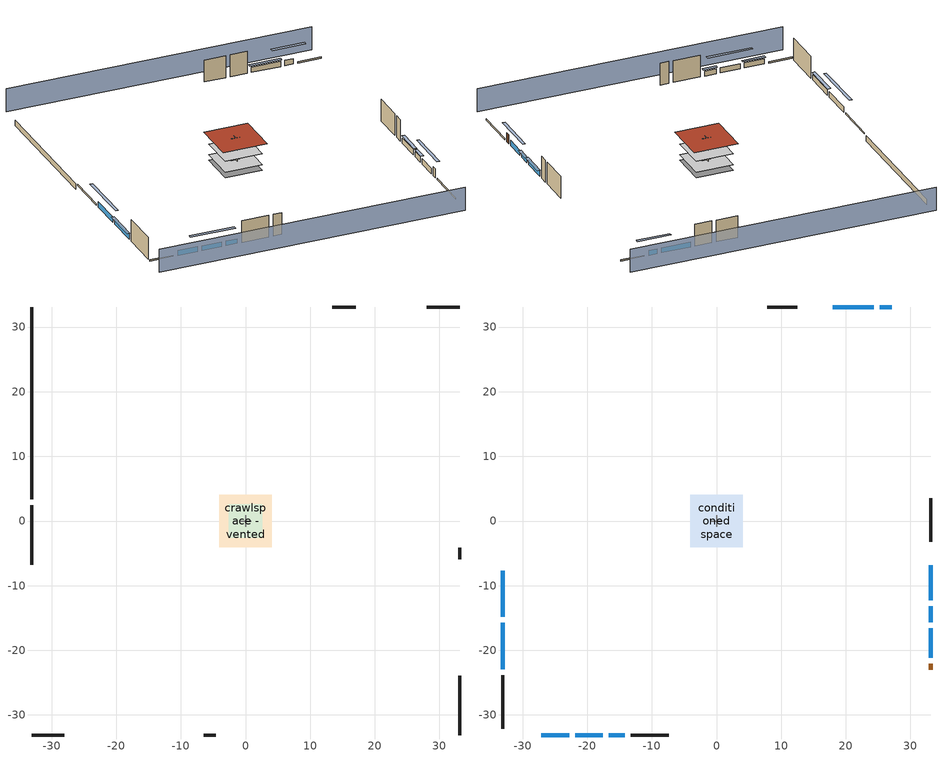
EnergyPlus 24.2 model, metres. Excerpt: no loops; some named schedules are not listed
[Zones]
crawlspace - vented
 floor foundation (Slab2 construction): -4.05,-4.05 -4.05,4.05 4.05,4.05 4.05,-4.05 z-0.91
 wall outside (RimJoist1 construction): -33.1,2.43 -33.1,-6.75 z0.3:0.61
 wall outside (RimJoist2 construction): 33.1,33.1 28.01,33.1 z0.3:0.61
 wall outside (RimJoist3 construction): 33.1,-33.1 33.1,-23.93 z0.3:0.61
 wall outside (RimJoist4 construction): -33.1,-33.1 -28.01,-33.1 z0.3:0.61
 wall foundation (FoundationWall1 construction): -33.1,33.1 -33.1,3.35 z-0.91:0.3
garage
 floor foundation (Slab1 construction): -2.59,-2.59 -2.59,2.59 2.59,2.59 2.59,-2.59 z0
 wall outside (Wall1 construction): 17.08,33.1 13.42,33.1 z0.3:5.18
 wall outside (Wall2 construction): 33.1,-5.94 33.1,-4.11 z0.3:5.18
 wall outside (Wall9 construction): -6.43,-33.1 -4.6,-33.1 z0.3:5.18
 wall to conditioned space (Wall5 construction Reversed): 0,0.91 0,-0.91 z0.3:5.18
 wall to conditioned space (Wall6 construction Reversed): -0.91,0 0.91,0 z0.3:5.18
conditioned space
 floor to crawlspace - vented (Floor1 construction): -4.05,-4.05 -4.05,4.05 4.05,4.05 4.05,-4.05 z0.3
 floor to garage (Floor2 construction): -2.59,-2.59 -2.59,2.59 2.59,2.59 2.59,-2.59 z0.3
 floor adiabatic (AdiabaticFloorConstruction): -4.05,-4.05 -4.05,4.05 4.05,4.05 4.05,-4.05 z2.74
 wall outside (AdiabaticWallConstruction 1): 33.1,-23 33.1,-22.08 z0.3:2.34
 wall outside (AdiabaticWallConstruction): -33.1,-7.68 -33.1,-14.83 / -33.1,-15.75 -33.1,-22.9 / 33.1,-21.16 33.1,-16.59 z0.3:1.52; -27.08,-33.1 -22.79,-33.1 / 33.1,-15.66 33.1,-13.16 / -21.86,-33.1 -17.57,-33.1 z0.3:1.43; 27.08,33.1 25.26,33.1 / 24.33,33.1 18.01,33.1 / 33.1,-12.23 33.1,-6.87 z0.3:1.49; -16.64,-33.1 -14.2,-33.1 z0.3:1.4
 wall outside (Wall3 construction): -33.1,-23.83 -33.1,-32.17 z0.3:5.18
 wall outside (Wall4 construction): 12.5,33.1 7.86,33.1 z0.3:5.18
 wall outside (Wall7 construction): 33.1,-3.18 33.1,3.5 z0.3:5.18
 wall outside (Wall8 construction): -13.27,-33.1 -7.36,-33.1 z0.3:5.18
 window (WindowConstruction): -33.1,-7.68 -33.1,-14.83 z0.3:1.52
 window (WindowConstruction 9): -27.08,-33.1 -22.79,-33.1 z0.3:1.43
 window (WindowConstruction 1): -33.1,-15.75 -33.1,-22.9 z0.3:1.52
 window (WindowConstruction 2): 27.08,33.1 25.26,33.1 z0.3:1.49
 window (WindowConstruction 3): 24.33,33.1 18.01,33.1 z0.3:1.49
 window (WindowConstruction 4): 33.1,-21.16 33.1,-16.59 z0.3:1.52
 window (WindowConstruction 5): 33.1,-15.66 33.1,-13.16 z0.3:1.43
 window (WindowConstruction 6): 33.1,-12.23 33.1,-6.87 z0.3:1.49
 window (WindowConstruction 7): -21.86,-33.1 -17.57,-33.1 z0.3:1.43
 window (WindowConstruction 8): -16.64,-33.1 -14.2,-33.1 z0.3:1.4
 door (Door): 33.1,-23 33.1,-22.09 z0.3:2.34
 ceiling adiabatic (AdiabaticFloorConstruction): 4.05,-4.05 4.05,4.05 -4.05,4.05 -4.05,-4.05 z2.74
 roof outside (Roof1 construction): -4.8,4.8 -4.8,-4.8 4.8,-4.8 4.8,4.8 z5.18
shading: 33.1,37.67 -33.1,37.67 / -33.1,-37.67 33.1,-37.67 z0:5.18; -33.1,-17.57 -33.1,-4.94 -33.71,-4.94 -33.71,-17.57 z4.27; -22.49,-33.1 -27.39,-33.1 -27.39,-33.71 -22.49,-33.71 z1.74; -33.1,-23.21 -33.1,-15.45 -33.71,-15.45 -33.71,-23.21 z1.83; 22.52,33.1 29.83,33.1 29.83,33.71 22.52,33.71 z4.24; 17.71,33.1 24.64,33.1 24.64,33.71 17.71,33.71 z1.8; 33.1,-13.85 33.1,-23.9 33.71,-23.9 33.71,-13.85 z4.27; 33.1,-12.85 33.1,-15.97 33.71,-15.97 33.71,-12.85 z1.74; 33.1,-6.56 33.1,-12.53 33.71,-12.53 33.71,-6.56 z1.8; -14.83,-33.1 -24.61,-33.1 -24.61,-33.71 -14.83,-33.71 z4.18; -13.9,-33.1 -16.95,-33.1 -16.95,-33.71 -13.9,-33.71 z1.71
[Building]
Building 1: Terrain=Suburbs
[Site:Location]
Portland Intl Arpt_OR: Latitude {deg}=45.59; Longitude {deg}=-122.6; Time Zone {hr}=-8; Elevation {m}=33; Keep Site Location Information=Yes
[Site:GroundTemperature:Shallow]
10.2558, 8.96328, 8.85977, 9.47314, 11.9355, 14.3863, 16.5111, 17.8571, 17.9714, 16.8767, 14.8061, 12.4304
[Site:WaterMainsTemperature]
Calculation Method=Schedule; Temperature Schedule=mains temperature schedule
[Material] Roughness=Rough; Thermal Absorptance=0.9
Name | Thickness {m} | Conductivity {W/m-K} | Density {kg/m3} | Specific Heat {J/kg-K} | Solar Absorptance | Visible Absorptance
asphalt or fiberglass shingles | 0.00635 | 0.162714 | 1121.4 | 1465.45 | 0.85 | 0.85
concrete 4.0 in. | 0.1016 | 1.803125 | 2242.8 | 837.4 | 0.7 | 0.7
concrete 8.0 in. | 0.2032 | 1.803125 | 2242.8 | 837.4 | 0.7 | 0.7
door material | 0.04445 | 0.0612267 | 512.64 | 1214.23 | 0.7 | 0.7
floor covering | 0.0127 | 0.0433444 | 54.468 | 1339.84 | 0.6 | 0.6
floor rigid ins; wall rigid ins | 0.512978 | 0.029427 | 32.04 | 1214.23 | 0.7 | 0.7
floor stud and cavity | 0.1397 | 0.923637 | 92.3553 | 1139.71 | 0.7 | 0.7
floor stud and cavity 1 | 0.1397 | 1.75129 | 37.0049 | 1207.88 | 0.7 | 0.7
furniture material conditioned space 1; furniture material garage 1 | 0.1524 | 0.115458 | 640.8 | 1214.23 | 0.6 | 0.6
gypsum board | 0.0127 | 0.160291 | 801 | 837.4 | 0.6 | 0.6
osb sheathing 0.5 in.; osb sheathing 0.5 in. 1; osb sheathing 0.5 in. 2 | 0.0127 | 0.115458 | 512.64 | 1214.23 | 0.7 | 0.7
osb sheathing 0.75 in. | 0.01905 | 0.115458 | 512.64 | 1214.23 | 0.7 | 0.7
rim joist stud and cavity | 0.0508 | 0.178688 | 50.32683 | 1063.81 | 0.6 | 0.6
roof rigid ins | 0.103632 | 0.029427 | 32.04 | 1214.23 | 0.7 | 0.7
roof stud and cavity | 0.2032 | 0.0828465 | 78.34581 | 1123.46 | 0.7 | 0.7
soil 0.5 in. | 0.0127 | 1.3848 | 1842.3 | 418.7 | 0.7 | 0.7
wall stud and cavity | 0.1397 | 0.727959 | 139.0536 | 1170.24 | 0.6 | 0.6
wall stud and cavity 1 | 0.1397 | 0.550994 | 139.0536 | 1170.24 | 0.7 | 0.7
wall stud and cavity 2 | 0.1397 | 0.335416 | 139.0536 | 1170.24 | 0.7 | 0.7
wall stud and cavity 3 | 0.0889 | 0.380278 | 52.3479 | 1209.89 | 0.7 | 0.7
wall stud and cavity 4 | 0.0889 | 0.391764 | 83.0341 | 1211.67 | 0.7 | 0.7
wood siding | 0.0254 | 0.102417 | 544.68 | 1172.36 | 0.85 | 0.85
wood siding 1; wood siding 2 | 0.0254 | 0.102417 | 544.68 | 1172.36 | 0.7 | 0.7
[WindowMaterial:SimpleGlazingSystem]
WindowMaterial: U-Factor {W/m2-K}=4.76952; Solar Heat Gain Coefficient=0.63
[Construction]
AdiabaticFloorConstruction: floor stud and cavity 1, floor rigid ins, osb sheathing 0.75 in., floor covering
AdiabaticWallConstruction: wood siding 1, wall rigid ins, wall stud and cavity 3, gypsum board
AdiabaticWallConstruction 1: wood siding 2, wall rigid ins, wall stud and cavity 3, gypsum board
Door: door material
Floor1 construction; Floor2 construction: floor stud and cavity, osb sheathing 0.75 in., floor covering
FoundationWall1 construction: concrete 8.0 in.
furniture construction conditioned space 1: furniture material conditioned space 1
furniture construction garage 1: furniture material garage 1
PartitionWallConstruction: gypsum board, wall stud and cavity 4, gypsum board
RimJoist1 construction; RimJoist2 construction; RimJoist3 construction; RimJoist4 construction: wood siding, rim joist stud and cavity
Roof1 construction: asphalt or fiberglass shingles, roof rigid ins, osb sheathing 0.75 in., roof stud and cavity, gypsum board
Slab1 construction: concrete 4.0 in.
Slab2 construction: soil 0.5 in.
Wall1 construction; Wall2 construction: wood siding, osb sheathing 0.5 in., wall stud and cavity
Wall3 construction; Wall4 construction: wood siding, osb sheathing 0.5 in., wall stud and cavity 1, gypsum board
Wall5 construction Reversed: gypsum board, wall stud and cavity 2, osb sheathing 0.5 in. 1
Wall6 construction Reversed: gypsum board, wall stud and cavity 2, osb sheathing 0.5 in. 2
Wall7 construction; Wall8 construction: wood siding, osb sheathing 0.5 in. 2, wall stud and cavity 1, gypsum board
Wall9 construction: wood siding, osb sheathing 0.5 in. 2, wall stud and cavity
WindowConstruction; WindowConstruction 1; WindowConstruction 2; WindowConstruction 3; WindowConstruction 4; WindowConstruction 5; WindowConstruction 6; WindowConstruction 7; WindowConstruction 8; WindowConstruction 9: WindowMaterial
[Zone] Multiplier=1; Part of Total Floor Area=Yes
Name | Volume {m3}
conditioned space | 384.656
crawlspace - vented | 79.8535
garage | 65.242
[Space]
Name | Zone | Volume {m3}
conditioned space 1 | conditioned space | 384.656
crawlspace - vented 1 | crawlspace - vented | 79.8535
garage 1 | garage | 65.242
[SurfaceProperty:IncidentSolarMultiplier] Incident Solar Multiplier=1; Incident Solar Multiplier Schedule=trans schedule winter=0.85 summer=0.7
Window1; Window10; Window2; Window3; Window4; Window5; Window6; Window7; Window8; Window9
[InternalMass]
Name | Construction | Zone or ZoneList | Space or SpaceList | Surface Area {m2}
furniture mass conditioned space 1 | furniture construction conditioned space 1 | conditioned space | conditioned space 1 | 63.09974
partition wall mass | PartitionWallConstruction | conditioned space | conditioned space 1 | 157.749
furniture mass garage 1 | furniture construction garage 1 | garage | garage 1 | 2.67561
[Lights] Design Level Calculation Method=LightingLevel; Return Air Fraction=0; Fraction Radiant=0.6; Fraction Visible=0.2; Fraction Replaceable=1
Name | Zone or ZoneList or Space or SpaceList | Schedule | Lighting Level {W}
interior lighting | conditioned space 1 | lighting_interior | 1057.45
garage lighting | garage 1 | lighting_garage | 54.3471
[People]
occupants: Zone or ZoneList or Space or SpaceList=conditioned space 1; Number of People Schedule=occupants; Number of People Calculation Method=People; Number of People=3; Fraction Radiant=0.314171; Sensible Heat Fraction=0.56303; Activity Level Schedule=occupants activity schedule; Carbon Dioxide Generation Rate {m3/s-W}=0; Enable ASHRAE 55 Comfort Warnings=No; Mean Radiant Temperature Calculation Type=EnclosureAveraged
[ElectricEquipment] Design Level Calculation Method=EquipmentLevel
Name | Zone or ZoneList or Space or SpaceList | Schedule | Design Level {W} | Fraction Latent | Fraction Radiant | Fraction Lost
ceiling fan | conditioned space 1 | ceiling_fan | 18.017 | 0 | 0.558 | 0
clothes washer | conditioned space 1 | clothes_washer | 167.758 | 0.03 | 0.162 | 0.7
cooking range | conditioned space 1 | cooking_range | 1248.49 | 0.08 | 0.432 | 0.2
fridge | conditioned space 1 | fridge schedule | 49.4292 | 0 | 0.6 | 0
mech vent bath fan 0 | conditioned space 1 | mech vent bath fan 0 schedule | 30 | 0 | 0 | 1
mech vent house fan | conditioned space 1 | mech vent house fan schedule | 0 | 0 | 0 | 1
mech vent house fan cfis | conditioned space 1 | mech vent house fan cfis schedule | 0 | 0 | 0 | 0
mech vent range fan 0 | conditioned space 1 | mech vent range fan 0 schedule | 30 | 0 | 0 | 1
misc plug loads | conditioned space 1 | plug_loads_other | 365.846 | 0.021 | 0.558 | 0.049
misc tv | conditioned space 1 | plug_loads_tv | 549.345 | 0 | 0.6 | 0
whole house fan | conditioned space 1 | Always On Discrete | 0 | 0 | 0 | 1
freezer | garage 1 | freezer schedule | 194.914 | 0 | 0.6 | 0
[OtherEquipment] Zone or ZoneList or Space or SpaceList=conditioned space 1; Design Level Calculation Method=EquipmentLevel
Name | Fuel Type | Schedule | Design Level {W} | Fraction Latent | Fraction Radiant | Fraction Lost
cooking range 1 | Electricity | cooking_range | 0 | 0.08 | 0.432 | 0.2
general water use latent | None | general water use schedule | 62.594 | 1 | 0 | 0
general water use sensible | None | general water use schedule | -61.6891 | 0 | 0.6 | 0
mech vent house fan latent load; water heater lat | None | Always On Discrete | 0 | 1 | 0 | 0
mech vent house fan sensible load; water heater sens | None | Always On Discrete | 0 | 0 | 0 | 0
water heater energy adjustment1 | Electricity | Always On Discrete | 0.01 | 0 | 0 | 1
[ZoneInfiltration:DesignFlowRate] Schedule=Always On Discrete
Name | Zone or ZoneList or Space or SpaceList | Design Flow Rate Calculation Method | Design Flow Rate {m3/s} | Air Changes per Hour {1/hr} | Constant Term Coefficient | Temperature Term Coefficient | Velocity Term Coefficient | Velocity Squared Term Coefficient
infil flow; natural vent flow; whole house fan flow | conditioned space 1 | Flow/Zone | 0
infil crawlspace - vented 1 | crawlspace - vented 1 | AirChanges/Hour |  | 2.6013 | 1 | 0 | 0 | 0
[SurfaceProperty:ExposedFoundationPerimeter] Exposed Perimeter Calculation Method=TotalExposedPerimeter
Name | Total Exposed Perimeter {m}
Slab2 | 29.74848
Slab1 | 14.6304
[ZoneInfiltration:EffectiveLeakageArea]
infil garage 1: Zone or Space=garage 1; Schedule=Always On Discrete; Effective Air Leakage Area {cm2}=679.592; Stack Coefficient=0.000129147; Wind Coefficient=4.64657e-05
[Foundation:Kiva] Wall Depth Below Slab {m}=0.2032
Name | Initial Indoor Air Temperature {C} | Wall Height Above Grade {m}
Foundation Kiva 1 | 13.4258 | 0.1016
Foundation Kiva 2 | 8.08325 | 0.3048
[Foundation:Kiva:Settings]
Soil Conductivity {W/m-K}=1.3848; Soil Density {kg/m3}=1842.3; Soil Specific Heat {J/kg-K}=418.7; Ground Solar Absorptivity=0.9; Ground Thermal Absorptivity=0.9; Ground Surface Roughness {m}=0.03; Far-Field Width {m}=40; Deep-Ground Boundary Condition=ZeroFlux; Deep-Ground Depth {m}=40; Minimum Cell Dimension {m}=0.2; Maximum Cell Growth Coefficient=3; Simulation Timestep=Timestep
[Exterior:Lights]
exterior lighting: Schedule=exterior lighting schedule; Design Level {W}=42.5523
[EnergyManagementSystem:GlobalVariable]
infil_program_Qfan
infil_program_Qinf
natural_vent_program_Qnv
natural_vent_program_Qwhf
[EnergyManagementSystem:Sensor]
Name | Output:Variable or Output:Meter Index Key | Output:Variable or Output:Meter
airflow_gain | infil flow | Infiltration Sensible Heat Gain Energy
airflow_gain_1 | natural vent flow | Infiltration Sensible Heat Gain Energy
airflow_gain_2 | whole house fan flow | Infiltration Sensible Heat Gain Energy
airflow_loss | infil flow | Infiltration Sensible Heat Loss Energy
airflow_loss_1 | natural vent flow | Infiltration Sensible Heat Loss Energy
airflow_loss_2 | whole house fan flow | Infiltration Sensible Heat Loss Energy
clg_load_cond |  | Cooling:EnergyTransfer:Zone:CONDITIONED SPACE
clg_sp_s; clg_sp_s_1 | cooling setpoint | Schedule Value
cool_season | cooling season schedule | Schedule Value
htg_load_cond |  | Heating:EnergyTransfer:Zone:CONDITIONED SPACE
htg_sp_s; htg_sp_s_1 | heating setpoint | Schedule Value
ig_ee_conv | ceiling fan | Electric Equipment Convective Heating Energy
ig_ee_conv_2 | cooking range | Electric Equipment Convective Heating Energy
ig_ee_conv_3 | fridge | Electric Equipment Convective Heating Energy
ig_ee_conv_4 | misc plug loads | Electric Equipment Convective Heating Energy
ig_ee_conv_5 | misc tv | Electric Equipment Convective Heating Energy
ig_ee_conv_6 | whole house fan | Electric Equipment Convective Heating Energy
ig_ee_rad | ceiling fan | Electric Equipment Radiant Heating Energy
ig_ee_rad_2 | cooking range | Electric Equipment Radiant Heating Energy
ig_ee_rad_3 | fridge | Electric Equipment Radiant Heating Energy
ig_ee_rad_4 | misc plug loads | Electric Equipment Radiant Heating Energy
ig_ee_rad_5 | misc tv | Electric Equipment Radiant Heating Energy
ig_ee_rad_6 | whole house fan | Electric Equipment Radiant Heating Energy
ig_lgt_conv | interior lighting | Lights Convective Heating Energy
ig_lgt_rad | interior lighting | Lights Radiant Heating Energy
ig_lgt_vis | interior lighting | Lights Visible Radiation Heating Energy
ig_oe_conv | cooking range 1 | Other Equipment Convective Heating Energy
ig_oe_conv_1 | general water use latent | Other Equipment Convective Heating Energy
ig_oe_conv_2 | general water use sensible | Other Equipment Convective Heating Energy
ig_oe_conv_3 | water heater energy adjustment1 | Other Equipment Convective Heating Energy
ig_oe_conv_4 | water heater lat | Other Equipment Convective Heating Energy
ig_oe_conv_5 | water heater sens | Other Equipment Convective Heating Energy
ig_oe_rad | cooking range 1 | Other Equipment Radiant Heating Energy
ig_oe_rad_1 | general water use latent | Other Equipment Radiant Heating Energy
ig_oe_rad_2 | general water use sensible | Other Equipment Radiant Heating Energy
ig_oe_rad_3 | water heater energy adjustment1 | Other Equipment Radiant Heating Energy
ig_oe_rad_4 | water heater lat | Other Equipment Radiant Heating Energy
ig_oe_rad_5 | water heater sens | Other Equipment Radiant Heating Energy
ig_ppl_conv | occupants | People Convective Heating Energy
ig_ppl_rad | occupants | People Radiant Heating Energy
im_conv | furniture mass conditioned space 1 | Surface Inside Face Convection Heat Gain Energy
im_conv_1 | partition wall mass | Surface Inside Face Convection Heat Gain Energy
im_ig | furniture mass conditioned space 1 | Surface Inside Face Internal Gains Radiation Heat Gain Energy
im_ig_1 | partition wall mass | Surface Inside Face Internal Gains Radiation Heat Gain Energy
im_lgt | furniture mass conditioned space 1 | Surface Inside Face Lights Radiation Heat Gain Energy
im_lgt_1 | partition wall mass | Surface Inside Face Lights Radiation Heat Gain Energy
im_sol | furniture mass conditioned space 1 | Surface Inside Face Solar Radiation Heat Gain Energy
im_sol_1 | partition wall mass | Surface Inside Face Solar Radiation Heat Gain Energy
im_surf | furniture mass conditioned space 1 | Surface Inside Face Net Surface Thermal Radiation Heat Gain Energy
im_surf_1 | partition wall mass | Surface Inside Face Net Surface Thermal Radiation Heat Gain Energy
mech_vent_bath_fan_0_sch_s | mech vent bath fan 0 schedule | Schedule Value
mech_vent_range_fan_0_sch_s | mech vent range fan 0 schedule | Schedule Value
mv_conv | mech vent bath fan 0 | Electric Equipment Convective Heating Energy
mv_conv_1 | mech vent house fan | Electric Equipment Convective Heating Energy
mv_conv_2 | mech vent house fan cfis | Electric Equipment Convective Heating Energy
mv_conv_3 | mech vent range fan 0 | Electric Equipment Convective Heating Energy
mv_conv_4 | mech vent house fan latent load | Other Equipment Convective Heating Energy
mv_conv_5 | mech vent house fan sensible load | Other Equipment Convective Heating Energy
mv_rad | mech vent bath fan 0 | Electric Equipment Radiant Heating Energy
mv_rad_1 | mech vent house fan | Electric Equipment Radiant Heating Energy
mv_rad_2 | mech vent house fan cfis | Electric Equipment Radiant Heating Energy
mv_rad_3 | mech vent range fan 0 | Electric Equipment Radiant Heating Energy
mv_rad_4 | mech vent house fan latent load | Other Equipment Radiant Heating Energy
mv_rad_5 | mech vent house fan sensible load | Other Equipment Radiant Heating Energy
natural_vent_s | natural vent schedule | Schedule Value
out_pb_s |  | Site Outdoor Air Barometric Pressure
out_wt_s |  | Site Outdoor Air Humidity Ratio
site_vw_s |  | Site Wind Speed
ss_back_out | Window1 | Surface Window Shortwave from Zone Back Out Window Heat Transfer Rate
ss_back_out_1 | Window10 | Surface Window Shortwave from Zone Back Out Window Heat Transfer Rate
ss_back_out_2 | Window2 | Surface Window Shortwave from Zone Back Out Window Heat Transfer Rate
ss_back_out_3 | Window3 | Surface Window Shortwave from Zone Back Out Window Heat Transfer Rate
ss_back_out_4 | Window4 | Surface Window Shortwave from Zone Back Out Window Heat Transfer Rate
ss_back_out_5 | Window5 | Surface Window Shortwave from Zone Back Out Window Heat Transfer Rate
ss_back_out_6 | Window6 | Surface Window Shortwave from Zone Back Out Window Heat Transfer Rate
ss_back_out_7 | Window7 | Surface Window Shortwave from Zone Back Out Window Heat Transfer Rate
ss_back_out_8 | Window8 | Surface Window Shortwave from Zone Back Out Window Heat Transfer Rate
ss_back_out_9 | Window9 | Surface Window Shortwave from Zone Back Out Window Heat Transfer Rate
ss_conv | Door1 | Surface Inside Face Convection Heat Gain Energy
ss_conv_1 | Window1 | Surface Inside Face Convection Heat Gain Energy
ss_conv_10 | Window9 | Surface Inside Face Convection Heat Gain Energy
ss_conv_2 | Window10 | Surface Inside Face Convection Heat Gain Energy
ss_conv_3 | Window2 | Surface Inside Face Convection Heat Gain Energy
ss_conv_4 | Window3 | Surface Inside Face Convection Heat Gain Energy
ss_conv_5 | Window4 | Surface Inside Face Convection Heat Gain Energy
ss_conv_6 | Window5 | Surface Inside Face Convection Heat Gain Energy
ss_conv_7 | Window6 | Surface Inside Face Convection Heat Gain Energy
ss_conv_8 | Window7 | Surface Inside Face Convection Heat Gain Energy
ss_conv_9 | Window8 | Surface Inside Face Convection Heat Gain Energy
ss_ig | Door1 | Surface Inside Face Internal Gains Radiation Heat Gain Energy
ss_ig_1 | Window1 | Surface Inside Face Internal Gains Radiation Heat Gain Energy
ss_ig_10 | Window9 | Surface Inside Face Internal Gains Radiation Heat Gain Energy
ss_ig_2 | Window10 | Surface Inside Face Internal Gains Radiation Heat Gain Energy
ss_ig_3 | Window2 | Surface Inside Face Internal Gains Radiation Heat Gain Energy
ss_ig_4 | Window3 | Surface Inside Face Internal Gains Radiation Heat Gain Energy
ss_ig_5 | Window4 | Surface Inside Face Internal Gains Radiation Heat Gain Energy
ss_ig_6 | Window5 | Surface Inside Face Internal Gains Radiation Heat Gain Energy
ss_ig_7 | Window6 | Surface Inside Face Internal Gains Radiation Heat Gain Energy
ss_ig_8 | Window7 | Surface Inside Face Internal Gains Radiation Heat Gain Energy
ss_ig_9 | Window8 | Surface Inside Face Internal Gains Radiation Heat Gain Energy
ss_lgt | Door1 | Surface Inside Face Lights Radiation Heat Gain Energy
ss_sol | Door1 | Surface Inside Face Solar Radiation Heat Gain Energy
ss_surf | Door1 | Surface Inside Face Net Surface Thermal Radiation Heat Gain Energy
ss_surf_1 | Window1 | Surface Inside Face Net Surface Thermal Radiation Heat Gain Energy
ss_surf_10 | Window9 | Surface Inside Face Net Surface Thermal Radiation Heat Gain Energy
ss_surf_2 | Window10 | Surface Inside Face Net Surface Thermal Radiation Heat Gain Energy
ss_surf_3 | Window2 | Surface Inside Face Net Surface Thermal Radiation Heat Gain Energy
ss_surf_4 | Window3 | Surface Inside Face Net Surface Thermal Radiation Heat Gain Energy
ss_surf_5 | Window4 | Surface Inside Face Net Surface Thermal Radiation Heat Gain Energy
ss_surf_6 | Window5 | Surface Inside Face Net Surface Thermal Radiation Heat Gain Energy
ss_surf_7 | Window6 | Surface Inside Face Net Surface Thermal Radiation Heat Gain Energy
ss_surf_8 | Window7 | Surface Inside Face Net Surface Thermal Radiation Heat Gain Energy
ss_surf_9 | Window8 | Surface Inside Face Net Surface Thermal Radiation Heat Gain Energy
ss_trans_in | Window1 | Surface Window Transmitted Solar Radiation Rate
ss_trans_in_1 | Window10 | Surface Window Transmitted Solar Radiation Rate
ss_trans_in_2 | Window2 | Surface Window Transmitted Solar Radiation Rate
ss_trans_in_3 | Window3 | Surface Window Transmitted Solar Radiation Rate
ss_trans_in_4 | Window4 | Surface Window Transmitted Solar Radiation Rate
ss_trans_in_5 | Window5 | Surface Window Transmitted Solar Radiation Rate
ss_trans_in_6 | Window6 | Surface Window Transmitted Solar Radiation Rate
ss_trans_in_7 | Window7 | Surface Window Transmitted Solar Radiation Rate
ss_trans_in_8 | Window8 | Surface Window Transmitted Solar Radiation Rate
ss_trans_in_9 | Window9 | Surface Window Transmitted Solar Radiation Rate
ss_trans_out | Window1 | Surface Inside Face Initial Transmitted Diffuse Transmitted Out Window Solar Radiation Rate
ss_trans_out_1 | Window10 | Surface Inside Face Initial Transmitted Diffuse Transmitted Out Window Solar Radiation Rate
ss_trans_out_2 | Window2 | Surface Inside Face Initial Transmitted Diffuse Transmitted Out Window Solar Radiation Rate
ss_trans_out_3 | Window3 | Surface Inside Face Initial Transmitted Diffuse Transmitted Out Window Solar Radiation Rate
ss_trans_out_4 | Window4 | Surface Inside Face Initial Transmitted Diffuse Transmitted Out Window Solar Radiation Rate
ss_trans_out_5 | Window5 | Surface Inside Face Initial Transmitted Diffuse Transmitted Out Window Solar Radiation Rate
ss_trans_out_6 | Window6 | Surface Inside Face Initial Transmitted Diffuse Transmitted Out Window Solar Radiation Rate
ss_trans_out_7 | Window7 | Surface Inside Face Initial Transmitted Diffuse Transmitted Out Window Solar Radiation Rate
ss_trans_out_8 | Window8 | Surface Inside Face Initial Transmitted Diffuse Transmitted Out Window Solar Radiation Rate
ss_trans_out_9 | Window9 | Surface Inside Face Initial Transmitted Diffuse Transmitted Out Window Solar Radiation Rate
s_conv | Floor1 | Surface Inside Face Convection Heat Gain Energy
s_conv_1 | Floor2 | Surface Inside Face Convection Heat Gain Energy
s_conv_10 | Wall8 | Surface Inside Face Convection Heat Gain Energy
s_conv_2 | inferred conditioned ceiling | Surface Inside Face Convection Heat Gain Energy
s_conv_3 | inferred conditioned floor | Surface Inside Face Convection Heat Gain Energy
s_conv_4 | Roof1 | Surface Inside Face Convection Heat Gain Energy
s_conv_5 | Wall3 | Surface Inside Face Convection Heat Gain Energy
s_conv_6 | Wall4 | Surface Inside Face Convection Heat Gain Energy
s_conv_7 | Wall5 | Surface Inside Face Convection Heat Gain Energy
s_conv_8 | Wall6 | Surface Inside Face Convection Heat Gain Energy
s_conv_9 | Wall7 | Surface Inside Face Convection Heat Gain Energy
s_ig | Floor1 | Surface Inside Face Internal Gains Radiation Heat Gain Energy
